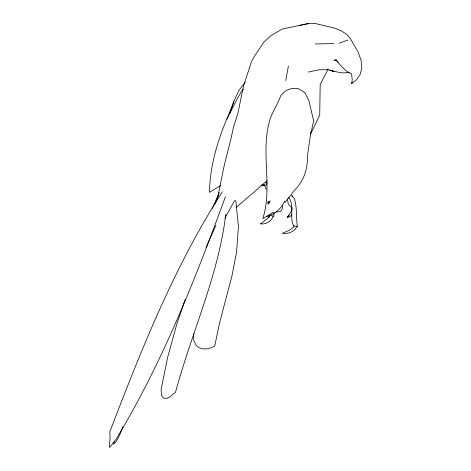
<?xml version="1.0" encoding="UTF-8"?>
<svg xmlns="http://www.w3.org/2000/svg" width="471" height="471" viewBox="0 0 471 471"><rect width="100%" height="100%" fill="white"/><g stroke="black" fill="none" stroke-linecap="round" stroke-linejoin="round"><path stroke-width="0.71" d="M273.133 216.507C271.249 221.358 265.567 224.738 260.604 223.825M282.535 205.597L282.506 207.905L281.735 209.942L280.027 211.644L276.083 212.009M193.758 333.609L193.669 340.08L196.089 345.331C200.911 350.695 209.077 349.382 214.699 346.097L219.551 322.988L231.832 276.418L236.595 252.079L238.42 226.351L235.741 200.157M336.718 59.947L336.741 59.623M291.991 196.896L292.085 195.671M291.79 207.687C293.975 210.814 282.535 220.716 290.407 216.26L292.014 214.664M269.983 215.1L269.436 215.17L273.71 216.377L274.21 212.721M225.815 214.07C218.414 275.694 191.62 332.573 175.565 392.078L169.631 397.13L166.292 398.466L163.614 398.148L161.624 395.552L161.094 389.564L167.764 356.859L176.578 324.86L185.162 299.544M310.925 131.821L307.433 155.824C307.828 167.917 304.295 180.24 295.664 188.93L284.949 202.477L284.772 201.123C281.063 208.788 274.764 214.611 266.321 216.548M285.785 80.488L288.387 66.07M291.661 207.258L291.843 207.958L288.24 203.866L287.416 198.962M296.695 226.887C294.228 232.091 287.569 234.122 282.253 233.404C286.25 231.32 291.384 230.195 294.087 226.221M114.07 441.71L113.576 444.283C118.333 439.69 120.605 432.749 122.919 426.62M217.908 196.495L224.178 165.674L230.778 139.663L233.539 126.887L237.796 113.823L243.442 86.34L251.402 61.819L254.311 56.343L263.837 42.178L271.119 35.513L282.223 29.031L308.534 23.55L315.817 23.632L334.793 28.183L341.64 31.045L346.968 34.601L350.548 38.91L358.113 52.04L361.116 60.488L361.746 67.924L360.203 74.294L356.724 79.534L351.59 83.632L352.261 79.817L351.549 73.965C345.108 71.268 340.716 65.64 336.471 60.347L335.611 60.076L334.027 60.588L335.323 59.917L334.857 60.606L335.352 59.87M311.043 132.216C312.456 128.883 311.808 125.121 313.88 121.989L308.894 100.494L304.79 92.599L298.626 88.778C291.702 87.035 284.72 90.114 280.669 95.854C277.354 105.269 271.131 113.358 268.941 123.219C261.046 154.671 272.627 187.593 262.812 218.697L273.58 212.103M233.81 101.565L229.536 113.717L233.81 101.565L239.015 90.261L245.15 82.354M225.462 196.607C195.094 279.809 162.289 362.694 116.414 438.754L109.666 447.45L109.254 446.496L110.149 437.742L109.784 431.948C141.388 349.388 174.323 266.439 222.359 191.815M231.343 108.571C219.28 134.989 210.025 163.043 209.477 192.339L220.381 185.668M214.711 204.402L218.409 195.589M212.362 208.376L219.327 192.404M206.015 247.452L215.901 225.362M310.625 134.017L319.721 115.054L320.18 84.68L327.845 69.684L327.722 69.178L328.287 68.931M226.969 119.063L236.224 100.706L241.57 91.239L243.46 89.066M224.873 218.273L234.552 200.593M351.59 83.632L352.29 82.519M269.936 215.518L268.558 217.62L269.907 215.571L268.6 217.543L260.616 223.884M266.827 183.873L266.245 184.579M269.418 201.953L270.236 200.805M287.551 217.155L289.094 215.412L287.416 217.125M236.201 207.393L267.181 180.699M347.816 40.106L339.038 43.261M266.015 185.162L264.702 185.409L261.829 184.838M288.664 197.384C294.905 205.733 289.094 216.843 293.586 225.821L293.739 225.774M291.82 195.636L294.399 198.668C297.124 207.811 296.118 217.272 297.325 226.639L293.586 225.821M308.428 72.057L318.997 69.785L327.845 69.684L334.186 71.462L342.7 72.928L349.323 72.516M299.385 25.469L308.534 23.55M260.869 185.386L264.714 184.885M315.217 43.962L333.851 43.597M265.497 182.53L267.098 182.854M333.132 71.145L329.847 70.161L334.186 71.462M296.565 226.321L297.325 226.639M265.297 182.306L267.033 183.072M273.41 216.071L273.775 216.277M338.184 62.296L335.894 60.147M266.292 189.395L264.266 184.779M268.199 201.494C267.581 204.402 268.311 205.062 269.3 201.918C268.123 205.032 267.828 204.414 268.199 201.494"/></g></svg>
